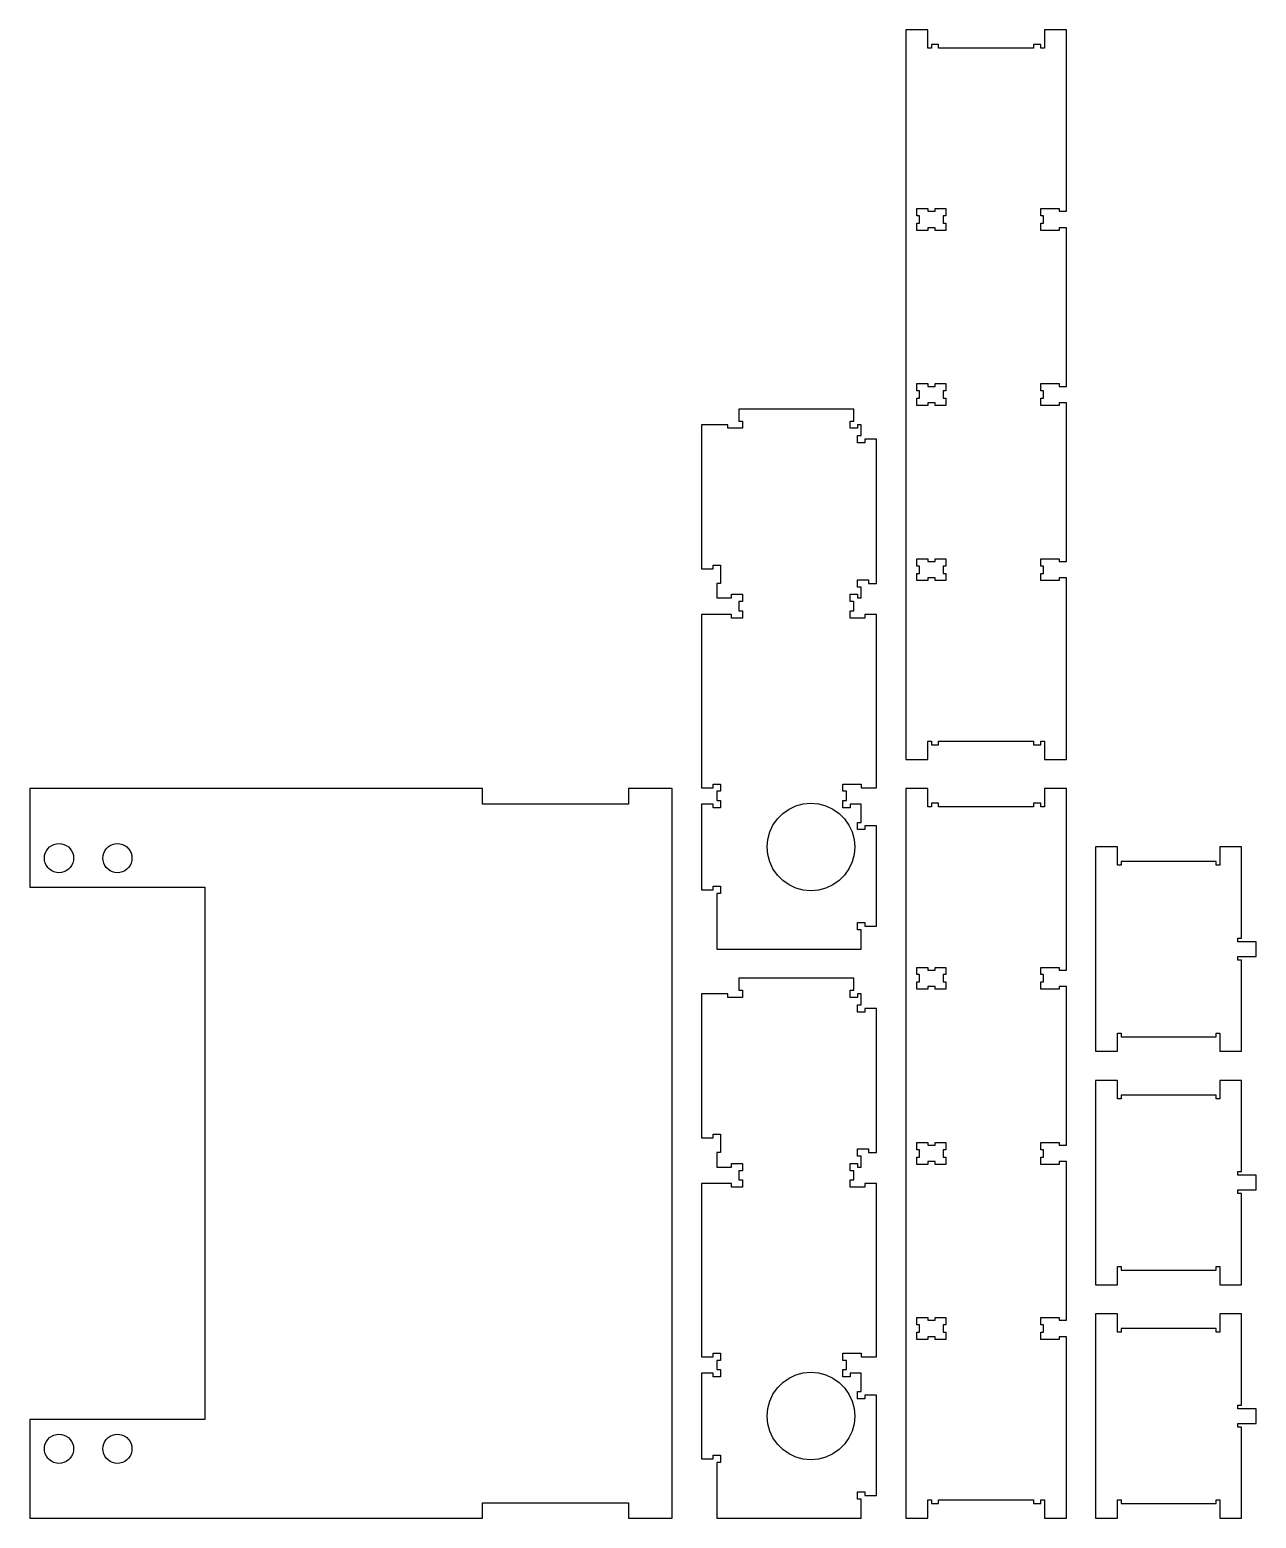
# Model space of a CAD drawing. Header units: metres. Extents: x 0 to 86.5, y 0 to 51.
# Drawn here: x 0 to 42, y 0 to 51 of the extents above; entities that cross this region are included whole.
import ezdxf

# ---------------------------------------------------------------- set-up
doc = ezdxf.new("R2010")
doc.units = ezdxf.units.M

msp = doc.modelspace()

# ---------------------------------------------------------------- linework, layer by layer
for p, q in [((30.75, 51), (30, 51)), ((30, 51), (30, 26)), ((30.75, 50.375), (30.75, 51)), ((35.5, 51), (34.75, 51)), ((34.75, 51), (34.75, 50.375)), ((35.5, 44.7812), (35.5, 51)), ((31.125, 50.5), (30.875, 50.5)), ((30.875, 50.5), (30.875, 50.375)), ((31.125, 50.375), (31.125, 50.5)), ((34.625, 50.5), (34.375, 50.5)), ((34.375, 50.5), (34.375, 50.375)), ((34.625, 50.375), (34.625, 50.5)), ((30.875, 50.375), (30.75, 50.375)), ((34.375, 50.375), (31.125, 50.375)), ((34.75, 50.375), (34.625, 50.375)), ((30.375, 44.625), (30.375, 44.875)), ((30.375, 44.875), (30.75, 44.875)), ((30.4688, 44.625), (30.375, 44.625)), ((30.375, 44.125), (30.375, 44.375)), ((30.375, 44.375), (30.4688, 44.375)), ((30.4688, 44.375), (30.4688, 44.625)), ((30.75, 44.875), (30.75, 44.7812)), ((30.75, 44.7812), (31, 44.7812)), ((31, 44.7812), (31, 44.875)), ((31, 44.875), (31.375, 44.875)), ((31.375, 44.625), (31.2812, 44.625)), ((31.2812, 44.625), (31.2812, 44.375)), ((31.2812, 44.375), (31.375, 44.375)), ((31.375, 44.875), (31.375, 44.625)), ((31.375, 44.375), (31.375, 44.125)), ((34.625, 44.625), (34.625, 44.875)), ((34.625, 44.875), (35.25, 44.875)), ((34.7188, 44.625), (34.625, 44.625)), ((34.625, 44.125), (34.625, 44.375)), ((34.625, 44.375), (34.7188, 44.375)), ((34.7188, 44.375), (34.7188, 44.625)), ((35.25, 44.875), (35.25, 44.7812)), ((35.25, 44.7812), (35.5, 44.7812)), ((30.75, 44.125), (30.375, 44.125)), ((31, 44.2188), (30.75, 44.2188)), ((30.75, 44.2188), (30.75, 44.125)), ((31, 44.125), (31, 44.2188)), ((31.375, 44.125), (31, 44.125)), ((35.25, 44.125), (34.625, 44.125)), ((35.5, 44.2188), (35.25, 44.2188)), ((35.25, 44.2188), (35.25, 44.125)), ((35.5, 38.7812), (35.5, 44.2188)), ((30.375, 38.625), (30.375, 38.875)), ((30.375, 38.875), (30.75, 38.875)), ((30.75, 38.875), (30.75, 38.7812)), ((30.75, 38.7812), (31, 38.7812)), ((31, 38.7812), (31, 38.875)), ((31, 38.875), (31.375, 38.875)), ((31.375, 38.875), (31.375, 38.625)), ((34.625, 38.625), (34.625, 38.875)), ((34.625, 38.875), (35.25, 38.875)), ((35.25, 38.875), (35.25, 38.7812)), ((35.25, 38.7812), (35.5, 38.7812)), ((30.4688, 38.625), (30.375, 38.625)), ((30.375, 38.125), (30.375, 38.375)), ((30.375, 38.375), (30.4688, 38.375)), ((30.4688, 38.375), (30.4688, 38.625)), ((31.375, 38.625), (31.2812, 38.625)), ((31.2812, 38.625), (31.2812, 38.375)), ((31.2812, 38.375), (31.375, 38.375)), ((31.375, 38.375), (31.375, 38.125)), ((34.7188, 38.625), (34.625, 38.625)), ((34.625, 38.125), (34.625, 38.375)), ((34.625, 38.375), (34.7188, 38.375)), ((34.7188, 38.375), (34.7188, 38.625)), ((28.2188, 38), (24.2812, 38)), ((24.2812, 38), (24.2812, 37.5938)), ((28.2188, 37.5938), (28.2188, 38)), ((30.75, 38.125), (30.375, 38.125)), ((31, 38.2188), (30.75, 38.2188)), ((30.75, 38.2188), (30.75, 38.125)), ((31, 38.125), (31, 38.2188)), ((31.375, 38.125), (31, 38.125)), ((35.25, 38.125), (34.625, 38.125)), ((35.5, 38.2188), (35.25, 38.2188)), ((35.25, 38.2188), (35.25, 38.125)), ((35.5, 32.7812), (35.5, 38.2188)), ((23.9062, 37.4688), (23, 37.4688)), ((23, 37.4688), (23, 32.5312)), ((23.9062, 37.3438), (23.9062, 37.4688)), ((24.4062, 37.3438), (23.9062, 37.3438)), ((24.2812, 37.5938), (24.4062, 37.5938)), ((24.4062, 37.5938), (24.4062, 37.3438)), ((28.0938, 37.3438), (28.0938, 37.5938)), ((28.0938, 37.5938), (28.2188, 37.5938)), ((28.3438, 37.3438), (28.0938, 37.3438)), ((28.4688, 37.4688), (28.3438, 37.4688)), ((28.3438, 37.4688), (28.3438, 37.3438)), ((28.4688, 37.0938), (28.4688, 37.4688)), ((28.3438, 36.8438), (28.3438, 37.0938)), ((28.3438, 37.0938), (28.4688, 37.0938)), ((28.5938, 36.8438), (28.3438, 36.8438)), ((29, 36.9688), (28.5938, 36.9688)), ((28.5938, 36.9688), (28.5938, 36.8438)), ((29, 32.0312), (29, 36.9688)), ((23.4062, 32.5312), (23.4062, 32.6562)), ((23.4062, 32.6562), (23.6562, 32.6562)), ((23.6562, 32.6562), (23.6562, 32.0312)), ((30.375, 32.625), (30.375, 32.875)), ((30.375, 32.875), (30.75, 32.875)), ((30.75, 32.875), (30.75, 32.7812)), ((30.75, 32.7812), (31, 32.7812)), ((31, 32.7812), (31, 32.875)), ((31, 32.875), (31.375, 32.875)), ((31.375, 32.875), (31.375, 32.625)), ((34.625, 32.625), (34.625, 32.875)), ((34.625, 32.875), (35.25, 32.875)), ((35.25, 32.875), (35.25, 32.7812)), ((35.25, 32.7812), (35.5, 32.7812)), ((23, 32.5312), (23.4062, 32.5312)), ((28.3438, 31.9062), (28.3438, 32.1562)), ((28.3438, 32.1562), (28.7188, 32.1562)), ((28.7188, 32.1562), (28.7188, 32.0312)), ((30.4688, 32.625), (30.375, 32.625)), ((30.375, 32.125), (30.375, 32.375)), ((30.375, 32.375), (30.4688, 32.375)), ((30.4688, 32.375), (30.4688, 32.625)), ((31, 32.2188), (30.75, 32.2188)), ((30.75, 32.2188), (30.75, 32.125)), ((31, 32.125), (31, 32.2188)), ((31.375, 32.625), (31.2812, 32.625)), ((31.2812, 32.625), (31.2812, 32.375)), ((31.2812, 32.375), (31.375, 32.375)), ((31.375, 32.375), (31.375, 32.125)), ((34.7188, 32.625), (34.625, 32.625)), ((34.625, 32.125), (34.625, 32.375)), ((34.625, 32.375), (34.7188, 32.375)), ((34.7188, 32.375), (34.7188, 32.625)), ((35.5, 32.2188), (35.25, 32.2188)), ((35.25, 32.2188), (35.25, 32.125)), ((35.5, 26), (35.5, 32.2188)), ((23.6562, 32.0312), (23.5312, 32.0312)), ((23.5312, 32.0312), (23.5312, 31.5312)), ((24.0312, 31.5312), (24.0312, 31.6562)), ((24.0312, 31.6562), (24.4062, 31.6562)), ((24.4062, 31.6562), (24.4062, 31.4062)), ((28.0938, 31.4062), (28.0938, 31.6562)), ((28.0938, 31.6562), (28.3438, 31.6562)), ((28.4688, 31.9062), (28.3438, 31.9062)), ((28.3438, 31.6562), (28.3438, 31.5312)), ((28.4688, 31.5312), (28.4688, 31.9062)), ((28.7188, 32.0312), (29, 32.0312)), ((30.75, 32.125), (30.375, 32.125)), ((31.375, 32.125), (31, 32.125)), ((35.25, 32.125), (34.625, 32.125)), ((23.5312, 31.5312), (24.0312, 31.5312)), ((24.4062, 31.4062), (24.2812, 31.4062)), ((24.2812, 31.4062), (24.2812, 31.0938)), ((28.2188, 31.4062), (28.0938, 31.4062)), ((28.2188, 31.0938), (28.2188, 31.4062)), ((28.3438, 31.5312), (28.4688, 31.5312)), ((24.0312, 30.9688), (23, 30.9688)), ((23, 30.9688), (23, 25.0312)), ((24.0312, 30.8438), (24.0312, 30.9688)), ((24.4062, 30.8438), (24.0312, 30.8438)), ((24.2812, 31.0938), (24.4062, 31.0938)), ((24.4062, 31.0938), (24.4062, 30.8438)), ((28.0938, 30.8438), (28.0938, 31.0938)), ((28.0938, 31.0938), (28.2188, 31.0938)), ((28.5938, 30.8438), (28.0938, 30.8438)), ((29, 30.9688), (28.5938, 30.9688)), ((28.5938, 30.9688), (28.5938, 30.8438)), ((29, 25.0312), (29, 30.9688)), ((30.75, 26.625), (30.875, 26.625)), ((30.75, 26), (30.75, 26.625)), ((30.875, 26.625), (30.875, 26.5)), ((31.125, 26.5), (31.125, 26.625)), ((31.125, 26.625), (34.375, 26.625)), ((34.375, 26.625), (34.375, 26.5)), ((34.625, 26.5), (34.625, 26.625)), ((34.625, 26.625), (34.75, 26.625)), ((34.75, 26.625), (34.75, 26)), ((30.875, 26.5), (31.125, 26.5)), ((34.375, 26.5), (34.625, 26.5)), ((30, 26), (30.75, 26)), ((34.75, 26), (35.5, 26)), ((15.5, 25), (0, 25)), ((0, 25), (0, 21.6192)), ((15.5, 24.4688), (15.5, 25)), ((22, 25), (20.5, 25)), ((20.5, 25), (20.5, 24.4688)), ((22, 0), (22, 25)), ((23, 25.0312), (23.4062, 25.0312)), ((23.4062, 25.0312), (23.4062, 25.1562)), ((23.4062, 25.1562), (23.6562, 25.1562)), ((23.6562, 25.1562), (23.6562, 24.9062)), ((27.8438, 24.9062), (27.8438, 25.1562)), ((27.8438, 25.1562), (28.4688, 25.1562)), ((28.4688, 25.1562), (28.4688, 25.0312)), ((28.4688, 25.0312), (29, 25.0312)), ((30.75, 25), (30, 25)), ((30, 25), (30, 0)), ((30.75, 24.375), (30.75, 25)), ((35.5, 25), (34.75, 25)), ((34.75, 25), (34.75, 24.375)), ((35.5, 18.7812), (35.5, 25)), ((23.6562, 24.9062), (23.5312, 24.9062)), ((23.5312, 24.9062), (23.5312, 24.5938)), ((23.5312, 24.5938), (23.6562, 24.5938)), ((23.6562, 24.5938), (23.6562, 24.3438)), ((26.4895, 24.4772), (26.75, 24.5)), ((26.75, 24.5), (27.0105, 24.4772)), ((27.9688, 24.9062), (27.8438, 24.9062)), ((27.8438, 24.3438), (27.8438, 24.5938)), ((27.8438, 24.5938), (27.9688, 24.5938)), ((27.9688, 24.5938), (27.9688, 24.9062)), ((31.125, 24.5), (30.875, 24.5)), ((30.875, 24.5), (30.875, 24.375)), ((31.125, 24.375), (31.125, 24.5)), ((34.625, 24.5), (34.375, 24.5)), ((34.375, 24.5), (34.375, 24.375)), ((34.625, 24.375), (34.625, 24.5)), ((20.5, 24.4688), (15.5, 24.4688)), ((23.4062, 24.4688), (23, 24.4688)), ((23, 24.4688), (23, 21.5312)), ((23.4062, 24.3438), (23.4062, 24.4688)), ((23.6562, 24.3438), (23.4062, 24.3438)), ((25.6009, 23.9642), (25.7858, 24.1491)), ((25.7858, 24.1491), (26, 24.299)), ((26, 24.299), (26.237, 24.4095)), ((26.237, 24.4095), (26.4895, 24.4772)), ((27.0105, 24.4772), (27.263, 24.4095)), ((27.263, 24.4095), (27.5, 24.299)), ((27.5, 24.299), (27.7142, 24.1491)), ((27.7142, 24.1491), (27.8991, 23.9642)), ((28.0938, 24.3438), (27.8438, 24.3438)), ((28.4688, 24.4688), (28.0938, 24.4688)), ((28.0938, 24.4688), (28.0938, 24.3438)), ((28.4688, 23.8438), (28.4688, 24.4688)), ((30.875, 24.375), (30.75, 24.375)), ((34.375, 24.375), (31.125, 24.375)), ((34.75, 24.375), (34.625, 24.375)), ((25.2728, 23.2605), (25.3405, 23.513)), ((25.3405, 23.513), (25.451, 23.75)), ((25.451, 23.75), (25.6009, 23.9642)), ((27.8991, 23.9642), (28.049, 23.75)), ((28.049, 23.75), (28.1595, 23.513)), ((28.1595, 23.513), (28.2272, 23.2605)), ((28.3438, 23.5938), (28.3438, 23.8438)), ((28.3438, 23.8438), (28.4688, 23.8438)), ((28.5938, 23.5938), (28.3438, 23.5938)), ((29, 23.7188), (28.5938, 23.7188)), ((28.5938, 23.7188), (28.5938, 23.5938)), ((29, 20.2812), (29, 23.7188)), ((0.61697, 22.9406), (0.6786, 23.0022)), ((0.6786, 23.0022), (0.75, 23.0522)), ((0.75, 23.0522), (0.82898, 23.089)), ((0.82898, 23.089), (0.91316, 23.1116)), ((0.91316, 23.1116), (1, 23.1192)), ((1, 23.1192), (1.08682, 23.1116)), ((1.08682, 23.1116), (1.17101, 23.089)), ((1.17101, 23.089), (1.25, 23.0522)), ((1.25, 23.0522), (1.32138, 23.0022)), ((1.32138, 23.0022), (1.38301, 22.9406)), ((2.61697, 22.9406), (2.6786, 23.0022)), ((2.6786, 23.0022), (2.75, 23.0522)), ((2.75, 23.0522), (2.82898, 23.089)), ((2.82898, 23.089), (2.91316, 23.1116)), ((2.91316, 23.1116), (3, 23.1192)), ((3, 23.1192), (3.08682, 23.1116)), ((3.08682, 23.1116), (3.17101, 23.089)), ((3.17101, 23.089), (3.25, 23.0522)), ((3.25, 23.0522), (3.32138, 23.0022)), ((3.32138, 23.0022), (3.38301, 22.9406)), ((25.25, 23), (25.2728, 23.2605)), ((25.2728, 22.7395), (25.25, 23)), ((28.2272, 23.2605), (28.25, 23)), ((28.25, 23), (28.2272, 22.7395)), ((37.25, 23), (36.5, 23)), ((36.5, 23), (36.5, 16)), ((37.25, 22.375), (37.25, 23)), ((41.5, 23), (40.75, 23)), ((40.75, 23), (40.75, 22.375)), ((41.5, 19.875), (41.5, 23)), ((0.5, 22.6192), (0.50758, 22.706)), ((0.50758, 22.5324), (0.5, 22.6192)), ((0.50758, 22.706), (0.53015, 22.7902)), ((0.53015, 22.4482), (0.50758, 22.5324)), ((0.53015, 22.7902), (0.56699, 22.8692)), ((0.56699, 22.3692), (0.53015, 22.4482)), ((0.56699, 22.8692), (0.61697, 22.9406)), ((1.38301, 22.9406), (1.433, 22.8692)), ((1.433, 22.8692), (1.46983, 22.7902)), ((1.46983, 22.4482), (1.433, 22.3692)), ((1.46983, 22.7902), (1.4924, 22.706)), ((1.4924, 22.5324), (1.46983, 22.4482)), ((1.4924, 22.706), (1.5, 22.6192)), ((1.5, 22.6192), (1.4924, 22.5324)), ((2.5, 22.6192), (2.50758, 22.706)), ((2.50758, 22.5324), (2.5, 22.6192)), ((2.50758, 22.706), (2.53015, 22.7902)), ((2.53015, 22.4482), (2.50758, 22.5324)), ((2.53015, 22.7902), (2.56699, 22.8692)), ((2.56699, 22.3692), (2.53015, 22.4482)), ((2.56699, 22.8692), (2.61697, 22.9406)), ((3.38301, 22.9406), (3.433, 22.8692)), ((3.433, 22.8692), (3.46983, 22.7902)), ((3.46983, 22.4482), (3.433, 22.3692)), ((3.46983, 22.7902), (3.4924, 22.706)), ((3.4924, 22.5324), (3.46983, 22.4482)), ((3.4924, 22.706), (3.5, 22.6192)), ((3.5, 22.6192), (3.4924, 22.5324)), ((25.3405, 22.487), (25.2728, 22.7395)), ((25.451, 22.25), (25.3405, 22.487)), ((28.1595, 22.487), (28.049, 22.25)), ((28.2272, 22.7395), (28.1595, 22.487)), ((40.625, 22.5), (37.375, 22.5)), ((37.375, 22.5), (37.375, 22.375)), ((40.625, 22.375), (40.625, 22.5)), ((0.61697, 22.2978), (0.56699, 22.3692)), ((0.6786, 22.2362), (0.61697, 22.2978)), ((0.75, 22.1862), (0.6786, 22.2362)), ((0.82898, 22.1494), (0.75, 22.1862)), ((0.91316, 22.1268), (0.82898, 22.1494)), ((1, 22.1192), (0.91316, 22.1268)), ((1.08682, 22.1268), (1, 22.1192)), ((1.17101, 22.1494), (1.08682, 22.1268)), ((1.25, 22.1862), (1.17101, 22.1494)), ((1.32138, 22.2362), (1.25, 22.1862)), ((1.38301, 22.2978), (1.32138, 22.2362)), ((1.433, 22.3692), (1.38301, 22.2978)), ((2.61697, 22.2978), (2.56699, 22.3692)), ((2.6786, 22.2362), (2.61697, 22.2978)), ((2.75, 22.1862), (2.6786, 22.2362)), ((2.82898, 22.1494), (2.75, 22.1862)), ((2.91316, 22.1268), (2.82898, 22.1494)), ((3, 22.1192), (2.91316, 22.1268)), ((3.08682, 22.1268), (3, 22.1192)), ((3.17101, 22.1494), (3.08682, 22.1268)), ((3.25, 22.1862), (3.17101, 22.1494)), ((3.32138, 22.2362), (3.25, 22.1862)), ((3.38301, 22.2978), (3.32138, 22.2362)), ((3.433, 22.3692), (3.38301, 22.2978)), ((25.6009, 22.0358), (25.451, 22.25)), ((25.7858, 21.8509), (25.6009, 22.0358)), ((27.8991, 22.0358), (27.7142, 21.8509)), ((28.049, 22.25), (27.8991, 22.0358)), ((37.375, 22.375), (37.25, 22.375)), ((40.75, 22.375), (40.625, 22.375)), ((0, 21.6192), (6, 21.6192)), ((6, 21.6192), (6, 3.3808)), ((23, 21.5312), (23.4062, 21.5312)), ((23.4062, 21.5312), (23.4062, 21.6562)), ((23.4062, 21.6562), (23.6562, 21.6562)), ((23.6562, 21.6562), (23.6562, 21.4062)), ((26, 21.701), (25.7858, 21.8509)), ((26.237, 21.5905), (26, 21.701)), ((26.4895, 21.5228), (26.237, 21.5905)), ((26.75, 21.5), (26.4895, 21.5228)), ((27.0105, 21.5228), (26.75, 21.5)), ((27.263, 21.5905), (27.0105, 21.5228)), ((27.5, 21.701), (27.263, 21.5905)), ((27.7142, 21.8509), (27.5, 21.701)), ((23.6562, 21.4062), (23.5312, 21.4062)), ((23.5312, 21.4062), (23.5312, 19.5)), ((28.3438, 20.1562), (28.3438, 20.4062)), ((28.3438, 20.4062), (28.5938, 20.4062)), ((28.5938, 20.4062), (28.5938, 20.2812)), ((28.4688, 20.1562), (28.3438, 20.1562)), ((28.4688, 19.5), (28.4688, 20.1562)), ((28.5938, 20.2812), (29, 20.2812)), ((23.5312, 19.5), (28.4688, 19.5)), ((41.375, 19.75), (41.375, 19.875)), ((41.375, 19.875), (41.5, 19.875)), ((42, 19.75), (41.375, 19.75)), ((42, 19.25), (42, 19.75)), ((30.375, 18.625), (30.375, 18.875)), ((30.375, 18.875), (30.75, 18.875)), ((30.75, 18.875), (30.75, 18.7812)), ((31, 18.7812), (31, 18.875)), ((31, 18.875), (31.375, 18.875)), ((31.375, 18.875), (31.375, 18.625)), ((34.625, 18.625), (34.625, 18.875)), ((34.625, 18.875), (35.25, 18.875)), ((35.25, 18.875), (35.25, 18.7812)), ((41.375, 19.125), (41.375, 19.25)), ((41.375, 19.25), (42, 19.25)), ((41.5, 19.125), (41.375, 19.125)), ((41.5, 16), (41.5, 19.125)), ((28.2188, 18.5), (24.2812, 18.5)), ((24.2812, 18.5), (24.2812, 18.0938)), ((28.2188, 18.0938), (28.2188, 18.5)), ((30.4688, 18.625), (30.375, 18.625)), ((30.375, 18.125), (30.375, 18.375)), ((30.375, 18.375), (30.4688, 18.375)), ((30.4688, 18.375), (30.4688, 18.625)), ((30.75, 18.7812), (31, 18.7812)), ((31.375, 18.625), (31.2812, 18.625)), ((31.2812, 18.625), (31.2812, 18.375)), ((31.2812, 18.375), (31.375, 18.375)), ((31.375, 18.375), (31.375, 18.125)), ((34.7188, 18.625), (34.625, 18.625)), ((34.625, 18.125), (34.625, 18.375)), ((34.625, 18.375), (34.7188, 18.375)), ((34.7188, 18.375), (34.7188, 18.625)), ((35.25, 18.7812), (35.5, 18.7812)), ((23.9062, 17.9688), (23, 17.9688)), ((23, 17.9688), (23, 13.0312)), ((23.9062, 17.8438), (23.9062, 17.9688)), ((24.2812, 18.0938), (24.4062, 18.0938)), ((24.4062, 18.0938), (24.4062, 17.8438)), ((28.0938, 17.8438), (28.0938, 18.0938)), ((28.0938, 18.0938), (28.2188, 18.0938)), ((28.4688, 17.9688), (28.3438, 17.9688)), ((28.3438, 17.9688), (28.3438, 17.8438)), ((28.4688, 17.5938), (28.4688, 17.9688)), ((30.75, 18.125), (30.375, 18.125)), ((31, 18.2188), (30.75, 18.2188)), ((30.75, 18.2188), (30.75, 18.125)), ((31, 18.125), (31, 18.2188)), ((31.375, 18.125), (31, 18.125)), ((35.25, 18.125), (34.625, 18.125)), ((35.5, 18.2188), (35.25, 18.2188)), ((35.25, 18.2188), (35.25, 18.125)), ((35.5, 12.7812), (35.5, 18.2188)), ((24.4062, 17.8438), (23.9062, 17.8438)), ((28.3438, 17.8438), (28.0938, 17.8438)), ((28.3438, 17.3438), (28.3438, 17.5938)), ((28.3438, 17.5938), (28.4688, 17.5938)), ((28.5938, 17.3438), (28.3438, 17.3438)), ((29, 17.4688), (28.5938, 17.4688)), ((28.5938, 17.4688), (28.5938, 17.3438)), ((29, 12.5312), (29, 17.4688)), ((37.25, 16.625), (37.375, 16.625)), ((37.25, 16), (37.25, 16.625)), ((37.375, 16.625), (37.375, 16.5)), ((37.375, 16.5), (40.625, 16.5)), ((40.625, 16.5), (40.625, 16.625)), ((40.625, 16.625), (40.75, 16.625)), ((40.75, 16.625), (40.75, 16)), ((36.5, 16), (37.25, 16)), ((40.75, 16), (41.5, 16)), ((37.25, 15), (36.5, 15)), ((36.5, 15), (36.5, 8)), ((37.25, 14.375), (37.25, 15)), ((41.5, 15), (40.75, 15)), ((40.75, 15), (40.75, 14.375)), ((41.5, 11.875), (41.5, 15)), ((37.375, 14.375), (37.25, 14.375)), ((40.625, 14.5), (37.375, 14.5)), ((37.375, 14.5), (37.375, 14.375)), ((40.625, 14.375), (40.625, 14.5)), ((40.75, 14.375), (40.625, 14.375)), ((23, 13.0312), (23.4062, 13.0312)), ((23.4062, 13.0312), (23.4062, 13.1562)), ((23.4062, 13.1562), (23.6562, 13.1562)), ((23.6562, 13.1562), (23.6562, 12.5312)), ((30.375, 12.625), (30.375, 12.875)), ((30.375, 12.875), (30.75, 12.875)), ((30.75, 12.875), (30.75, 12.7812)), ((30.75, 12.7812), (31, 12.7812)), ((31, 12.7812), (31, 12.875)), ((31, 12.875), (31.375, 12.875)), ((31.375, 12.875), (31.375, 12.625)), ((34.625, 12.625), (34.625, 12.875)), ((34.625, 12.875), (35.25, 12.875)), ((35.25, 12.875), (35.25, 12.7812)), ((35.25, 12.7812), (35.5, 12.7812)), ((23.6562, 12.5312), (23.5312, 12.5312)), ((23.5312, 12.5312), (23.5312, 12.0312)), ((28.3438, 12.4062), (28.3438, 12.6562)), ((28.3438, 12.6562), (28.7188, 12.6562)), ((28.4688, 12.4062), (28.3438, 12.4062)), ((28.4688, 12.0312), (28.4688, 12.4062)), ((28.7188, 12.6562), (28.7188, 12.5312)), ((28.7188, 12.5312), (29, 12.5312)), ((30.4688, 12.625), (30.375, 12.625)), ((30.375, 12.125), (30.375, 12.375)), ((30.375, 12.375), (30.4688, 12.375)), ((30.4688, 12.375), (30.4688, 12.625)), ((31.375, 12.625), (31.2812, 12.625)), ((31.2812, 12.625), (31.2812, 12.375)), ((31.2812, 12.375), (31.375, 12.375)), ((31.375, 12.375), (31.375, 12.125)), ((34.7188, 12.625), (34.625, 12.625)), ((34.625, 12.125), (34.625, 12.375)), ((34.625, 12.375), (34.7188, 12.375)), ((34.7188, 12.375), (34.7188, 12.625)), ((23.5312, 12.0312), (24.0312, 12.0312)), ((24.0312, 12.0312), (24.0312, 12.1562)), ((24.0312, 12.1562), (24.4062, 12.1562)), ((24.4062, 11.9062), (24.2812, 11.9062)), ((24.2812, 11.9062), (24.2812, 11.5938)), ((24.4062, 12.1562), (24.4062, 11.9062)), ((28.0938, 11.9062), (28.0938, 12.1562)), ((28.0938, 12.1562), (28.3438, 12.1562)), ((28.2188, 11.9062), (28.0938, 11.9062)), ((28.2188, 11.5938), (28.2188, 11.9062)), ((28.3438, 12.1562), (28.3438, 12.0312)), ((28.3438, 12.0312), (28.4688, 12.0312)), ((30.75, 12.125), (30.375, 12.125)), ((31, 12.2188), (30.75, 12.2188)), ((30.75, 12.2188), (30.75, 12.125)), ((31, 12.125), (31, 12.2188)), ((31.375, 12.125), (31, 12.125)), ((35.25, 12.125), (34.625, 12.125)), ((35.5, 12.2188), (35.25, 12.2188)), ((35.25, 12.2188), (35.25, 12.125)), ((35.5, 6.78125), (35.5, 12.2188)), ((41.375, 11.75), (41.375, 11.875)), ((41.375, 11.875), (41.5, 11.875)), ((42, 11.75), (41.375, 11.75)), ((42, 11.25), (42, 11.75)), ((24.0312, 11.4688), (23, 11.4688)), ((23, 11.4688), (23, 5.53125)), ((24.0312, 11.3438), (24.0312, 11.4688)), ((24.4062, 11.3438), (24.0312, 11.3438)), ((24.2812, 11.5938), (24.4062, 11.5938)), ((24.4062, 11.5938), (24.4062, 11.3438)), ((28.0938, 11.3438), (28.0938, 11.5938)), ((28.0938, 11.5938), (28.2188, 11.5938)), ((28.5938, 11.3438), (28.0938, 11.3438)), ((29, 11.4688), (28.5938, 11.4688)), ((28.5938, 11.4688), (28.5938, 11.3438)), ((29, 5.53125), (29, 11.4688)), ((41.375, 11.125), (41.375, 11.25)), ((41.375, 11.25), (42, 11.25)), ((41.5, 11.125), (41.375, 11.125)), ((41.5, 8), (41.5, 11.125)), ((37.25, 8.625), (37.375, 8.625)), ((37.25, 8), (37.25, 8.625)), ((37.375, 8.625), (37.375, 8.5)), ((37.375, 8.5), (40.625, 8.5)), ((40.625, 8.5), (40.625, 8.625)), ((40.625, 8.625), (40.75, 8.625)), ((40.75, 8.625), (40.75, 8)), ((36.5, 8), (37.25, 8)), ((40.75, 8), (41.5, 8)), ((30.375, 6.625), (30.375, 6.875)), ((30.375, 6.875), (30.75, 6.875)), ((30.75, 6.875), (30.75, 6.78125)), ((30.75, 6.78125), (31, 6.78125)), ((31, 6.78125), (31, 6.875)), ((31, 6.875), (31.375, 6.875)), ((31.375, 6.875), (31.375, 6.625)), ((34.625, 6.625), (34.625, 6.875)), ((34.625, 6.875), (35.25, 6.875)), ((35.25, 6.875), (35.25, 6.78125)), ((35.25, 6.78125), (35.5, 6.78125)), ((37.25, 7), (36.5, 7)), ((36.5, 7), (36.5, 0)), ((37.25, 6.375), (37.25, 7)), ((41.5, 7), (40.75, 7)), ((40.75, 7), (40.75, 6.375)), ((41.5, 3.875), (41.5, 7)), ((30.4688, 6.625), (30.375, 6.625)), ((30.375, 6.125), (30.375, 6.375)), ((30.375, 6.375), (30.4688, 6.375)), ((30.75, 6.125), (30.375, 6.125)), ((30.4688, 6.375), (30.4688, 6.625)), ((31, 6.21875), (30.75, 6.21875)), ((30.75, 6.21875), (30.75, 6.125)), ((31, 6.125), (31, 6.21875)), ((31.375, 6.125), (31, 6.125)), ((31.375, 6.625), (31.2812, 6.625)), ((31.2812, 6.625), (31.2812, 6.375)), ((31.2812, 6.375), (31.375, 6.375)), ((31.375, 6.375), (31.375, 6.125)), ((34.7188, 6.625), (34.625, 6.625)), ((34.625, 6.125), (34.625, 6.375)), ((34.625, 6.375), (34.7188, 6.375)), ((35.25, 6.125), (34.625, 6.125)), ((34.7188, 6.375), (34.7188, 6.625)), ((35.5, 6.21875), (35.25, 6.21875)), ((35.25, 6.21875), (35.25, 6.125)), ((35.5, 0), (35.5, 6.21875)), ((37.375, 6.375), (37.25, 6.375)), ((40.625, 6.5), (37.375, 6.5)), ((37.375, 6.5), (37.375, 6.375)), ((40.625, 6.375), (40.625, 6.5)), ((40.75, 6.375), (40.625, 6.375)), ((23.4062, 5.53125), (23.4062, 5.65625)), ((23.4062, 5.65625), (23.6562, 5.65625)), ((23.6562, 5.65625), (23.6562, 5.40625)), ((27.8438, 5.40625), (27.8438, 5.65625)), ((27.8438, 5.65625), (28.4688, 5.65625)), ((28.4688, 5.65625), (28.4688, 5.53125)), ((23, 5.53125), (23.4062, 5.53125)), ((23.6562, 5.40625), (23.5312, 5.40625)), ((23.5312, 5.40625), (23.5312, 5.09375)), ((27.9688, 5.40625), (27.8438, 5.40625)), ((27.9688, 5.09375), (27.9688, 5.40625)), ((28.4688, 5.53125), (29, 5.53125)), ((23.4062, 4.96875), (23, 4.96875)), ((23, 4.96875), (23, 2.03125)), ((23.4062, 4.84375), (23.4062, 4.96875)), ((23.6562, 4.84375), (23.4062, 4.84375)), ((23.5312, 5.09375), (23.6562, 5.09375)), ((23.6562, 5.09375), (23.6562, 4.84375)), ((25.6009, 4.46417), (25.7858, 4.64906)), ((25.7858, 4.64906), (26, 4.79903)), ((26, 4.79903), (26.237, 4.90953)), ((26.237, 4.90953), (26.4895, 4.9772)), ((26.4895, 4.9772), (26.75, 5)), ((26.75, 5), (27.0105, 4.9772)), ((27.0105, 4.9772), (27.263, 4.90953)), ((27.263, 4.90953), (27.5, 4.79903)), ((27.5, 4.79903), (27.7142, 4.64906)), ((27.7142, 4.64906), (27.8991, 4.46417)), ((27.8438, 4.84375), (27.8438, 5.09375)), ((27.8438, 5.09375), (27.9688, 5.09375)), ((28.0938, 4.84375), (27.8438, 4.84375)), ((28.4688, 4.96875), (28.0938, 4.96875)), ((28.0938, 4.96875), (28.0938, 4.84375)), ((28.4688, 4.34375), (28.4688, 4.96875)), ((25.3405, 4.01302), (25.451, 4.25)), ((25.451, 4.25), (25.6009, 4.46417)), ((27.8991, 4.46417), (28.049, 4.25)), ((28.049, 4.25), (28.1595, 4.01302)), ((28.3438, 4.09375), (28.3438, 4.34375)), ((28.3438, 4.34375), (28.4688, 4.34375)), ((28.5938, 4.09375), (28.3438, 4.09375)), ((29, 4.21875), (28.5938, 4.21875)), ((28.5938, 4.21875), (28.5938, 4.09375)), ((29, 0.78125), (29, 4.21875)), ((25.25, 3.5), (25.2728, 3.76047)), ((25.2728, 3.76047), (25.3405, 4.01302)), ((28.1595, 4.01302), (28.2272, 3.76047)), ((28.2272, 3.76047), (28.25, 3.5)), ((41.375, 3.75), (41.375, 3.875)), ((41.375, 3.875), (41.5, 3.875)), ((42, 3.75), (41.375, 3.75)), ((42, 3.25), (42, 3.75)), ((6, 3.3808), (0, 3.3808)), ((0, 3.3808), (0, 0)), ((25.2728, 3.23952), (25.25, 3.5)), ((25.3405, 2.98697), (25.2728, 3.23952)), ((28.2272, 3.23952), (28.1595, 2.98697)), ((28.25, 3.5), (28.2272, 3.23952)), ((41.375, 3.125), (41.375, 3.25)), ((41.375, 3.25), (42, 3.25)), ((41.5, 3.125), (41.375, 3.125)), ((41.5, 0), (41.5, 3.125)), ((0.50758, 2.46762), (0.53015, 2.5518)), ((0.53015, 2.5518), (0.56699, 2.6308)), ((0.56699, 2.6308), (0.61697, 2.70218)), ((0.61697, 2.70218), (0.6786, 2.76381)), ((0.6786, 2.76381), (0.75, 2.81381)), ((0.75, 2.81381), (0.82898, 2.85063)), ((0.82898, 2.85063), (0.91316, 2.8732)), ((0.91316, 2.8732), (1, 2.8808)), ((1, 2.8808), (1.08682, 2.8732)), ((1.08682, 2.8732), (1.17101, 2.85063)), ((1.17101, 2.85063), (1.25, 2.81381)), ((1.25, 2.81381), (1.32138, 2.76381)), ((1.32138, 2.76381), (1.38301, 2.70218)), ((1.38301, 2.70218), (1.433, 2.6308)), ((1.433, 2.6308), (1.46983, 2.5518)), ((1.46983, 2.5518), (1.4924, 2.46762)), ((2.50758, 2.46762), (2.53015, 2.5518)), ((2.53015, 2.5518), (2.56699, 2.6308)), ((2.56699, 2.6308), (2.61697, 2.70218)), ((2.61697, 2.70218), (2.6786, 2.76381)), ((2.6786, 2.76381), (2.75, 2.81381)), ((2.75, 2.81381), (2.82898, 2.85063)), ((2.82898, 2.85063), (2.91316, 2.8732)), ((2.91316, 2.8732), (3, 2.8808)), ((3, 2.8808), (3.08682, 2.8732)), ((3.08682, 2.8732), (3.17101, 2.85063)), ((3.17101, 2.85063), (3.25, 2.81381)), ((3.25, 2.81381), (3.32138, 2.76381)), ((3.32138, 2.76381), (3.38301, 2.70218)), ((3.38301, 2.70218), (3.433, 2.6308)), ((3.433, 2.6308), (3.46983, 2.5518)), ((3.46983, 2.5518), (3.4924, 2.46762)), ((25.451, 2.75), (25.3405, 2.98697)), ((25.6009, 2.53581), (25.451, 2.75)), ((28.049, 2.75), (27.8991, 2.53581)), ((28.1595, 2.98697), (28.049, 2.75)), ((0.5, 2.3808), (0.50758, 2.46762)), ((0.50758, 2.29398), (0.5, 2.3808)), ((0.53015, 2.20978), (0.50758, 2.29398)), ((0.56699, 2.1308), (0.53015, 2.20978)), ((0.61697, 2.0594), (0.56699, 2.1308)), ((0.6786, 1.99777), (0.61697, 2.0594)), ((1.38301, 2.0594), (1.32138, 1.99777)), ((1.433, 2.1308), (1.38301, 2.0594)), ((1.46983, 2.20978), (1.433, 2.1308)), ((1.4924, 2.29398), (1.46983, 2.20978)), ((1.4924, 2.46762), (1.5, 2.3808)), ((1.5, 2.3808), (1.4924, 2.29398)), ((2.5, 2.3808), (2.50758, 2.46762)), ((2.50758, 2.29398), (2.5, 2.3808)), ((2.53015, 2.20978), (2.50758, 2.29398)), ((2.56699, 2.1308), (2.53015, 2.20978)), ((2.61697, 2.0594), (2.56699, 2.1308)), ((2.6786, 1.99777), (2.61697, 2.0594)), ((3.38301, 2.0594), (3.32138, 1.99777)), ((3.433, 2.1308), (3.38301, 2.0594)), ((3.46983, 2.20978), (3.433, 2.1308)), ((3.4924, 2.29398), (3.46983, 2.20978)), ((3.4924, 2.46762), (3.5, 2.3808)), ((3.5, 2.3808), (3.4924, 2.29398)), ((23.4062, 2.03125), (23.4062, 2.15625)), ((23.4062, 2.15625), (23.6562, 2.15625)), ((23.6562, 2.15625), (23.6562, 1.90625)), ((25.7858, 2.35092), (25.6009, 2.53581)), ((26, 2.20096), (25.7858, 2.35092)), ((26.237, 2.09045), (26, 2.20096)), ((26.4895, 2.02278), (26.237, 2.09045)), ((27.263, 2.09045), (27.0105, 2.02278)), ((27.5, 2.20096), (27.263, 2.09045)), ((27.7142, 2.35092), (27.5, 2.20096)), ((27.8991, 2.53581), (27.7142, 2.35092)), ((0.75, 1.94778), (0.6786, 1.99777)), ((0.82898, 1.91095), (0.75, 1.94778)), ((0.91316, 1.88838), (0.82898, 1.91095)), ((1, 1.8808), (0.91316, 1.88838)), ((1.08682, 1.88838), (1, 1.8808)), ((1.17101, 1.91095), (1.08682, 1.88838)), ((1.25, 1.94778), (1.17101, 1.91095)), ((1.32138, 1.99777), (1.25, 1.94778)), ((2.75, 1.94778), (2.6786, 1.99777)), ((2.82898, 1.91095), (2.75, 1.94778)), ((2.91316, 1.88838), (2.82898, 1.91095)), ((3, 1.8808), (2.91316, 1.88838)), ((3.08682, 1.88838), (3, 1.8808)), ((3.17101, 1.91095), (3.08682, 1.88838)), ((3.25, 1.94778), (3.17101, 1.91095)), ((3.32138, 1.99777), (3.25, 1.94778)), ((23, 2.03125), (23.4062, 2.03125)), ((23.6562, 1.90625), (23.5312, 1.90625)), ((23.5312, 1.90625), (23.5312, 0)), ((26.75, 2), (26.4895, 2.02278)), ((27.0105, 2.02278), (26.75, 2)), ((15.5, 0.53125), (20.5, 0.53125)), ((15.5, 0), (15.5, 0.53125)), ((20.5, 0.53125), (20.5, 0)), ((28.3438, 0.65625), (28.3438, 0.90625)), ((28.3438, 0.90625), (28.5938, 0.90625)), ((28.4688, 0.65625), (28.3438, 0.65625)), ((28.4688, 0), (28.4688, 0.65625)), ((28.5938, 0.90625), (28.5938, 0.78125)), ((28.5938, 0.78125), (29, 0.78125)), ((30.75, 0.625), (30.875, 0.625)), ((30.75, 0), (30.75, 0.625)), ((30.875, 0.625), (30.875, 0.5)), ((31.125, 0.5), (31.125, 0.625)), ((31.125, 0.625), (34.375, 0.625)), ((34.375, 0.625), (34.375, 0.5)), ((34.625, 0.5), (34.625, 0.625)), ((34.625, 0.625), (34.75, 0.625)), ((34.75, 0.625), (34.75, 0)), ((37.25, 0.625), (37.375, 0.625)), ((37.25, 0), (37.25, 0.625)), ((37.375, 0.625), (37.375, 0.5)), ((40.625, 0.5), (40.625, 0.625)), ((40.625, 0.625), (40.75, 0.625)), ((40.75, 0.625), (40.75, 0)), ((0, 0), (15.5, 0)), ((20.5, 0), (22, 0)), ((23.5312, 0), (28.4688, 0)), ((30, 0), (30.75, 0)), ((30.875, 0.5), (31.125, 0.5)), ((34.375, 0.5), (34.625, 0.5)), ((34.75, 0), (35.5, 0)), ((36.5, 0), (37.25, 0)), ((37.375, 0.5), (40.625, 0.5)), ((40.75, 0), (41.5, 0))]:
    msp.add_line(p, q)

doc.saveas('drawing.dxf')
